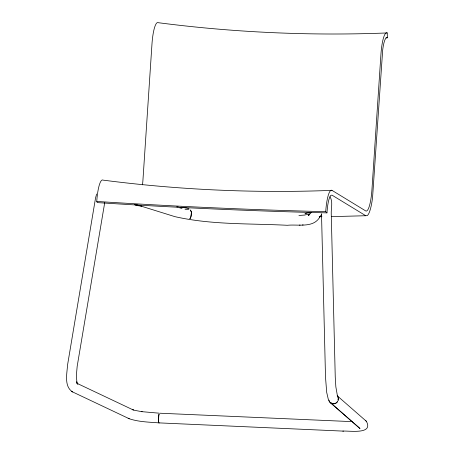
<?xml version="1.0" encoding="UTF-8"?>
<svg xmlns="http://www.w3.org/2000/svg" width="454" height="454" viewBox="0 0 454 454"><rect width="100%" height="100%" fill="white"/><g stroke="black" fill="none" stroke-linecap="round" stroke-linejoin="round"><path stroke-width="0.68" d="M191.457 214.509L191.452 212.126L190.425 209.981L191.412 212.12L190.879 216.938L191.395 214.504M387.222 32.943A24.357 4.829 -87.4 0 0 380.94 54.259L371.951 189.585A24.357 4.829 -87.4 0 1 365.669 210.9L331.993 190.362C255.562 193.364 178.887 189.942 103.03 180.119A24.357 4.829 -87.4 0 0 96.747 201.428L97.264 202.597L116.61 203.812A1422.399 330.762 5.3 0 0 308.135 212.381L326.948 212.875L327.465 207.33A19.499 3.865 -87.4 0 1 331.023 195.265L332.095 195.192L365.776 215.729L367.229 215.633A29.215 5.794 -87.4 0 0 372.558 197.558L382.694 49.912A19.499 3.865 -87.4 0 1 386.252 37.847L387.393 37.767L387.222 32.943A1417.462 1388.985 86.2 0 1 158.259 22.7A24.357 4.829 -87.4 0 0 151.977 44.015L142.993 179.341A24.357 4.829 -87.4 0 1 142.494 184.846M104.726 202.575L77.18 366.299L76.346 375.645L76.964 382.818L76.692 381.842L77.447 383.959M96.64 194.034L95.55 197.916L67.578 364.863C67.039 373.477 63.798 386.473 72.663 391.967M311.03 212.33L308.482 215.656L309.27 214.68M321.597 214.572L319.417 217.262L320.201 216.28C314.117 228.544 298.21 224.1 287.314 225.286C249.882 223.345 211.643 225.014 174.869 216.637L135.945 204.516M337.521 401.608L336.675 402.567A4.863 4.744 -36.5 0 1 333.168 403.799L330.206 402.511M337.521 401.62L336.675 402.562A4.875 4.682 -28.7 0 1 333.151 403.776C331.074 403.668 329.195 402.108 328.81 400.048A4.875 4.75 -36.5 0 0 329.865 402.199L360.011 428.548L330.807 403.033M308.311 214.543L309.793 214.197M305.287 215.003L298.925 215.474M299.39 225.122L300.105 225.082M302.324 224.963L303.159 224.912M365.776 215.729L331.534 216.632M319.196 216.745L321.937 216.734M351.827 421.624L160.018 413.225M338.275 397.993A4.875 4.75 -36.5 0 0 337.191 395.78L366.355 421.272C373.852 434.881 348.888 430.574 342.815 431.101M343.519 431.13L159.031 422.884C149.077 422.106 138.793 421.948 129.254 418.753L71.562 391.444M158.667 422.861L159.377 422.89M159.309 413.197L141.393 411.625L142.091 411.721L134.236 410.246L132.273 409.491L133.368 410.013L76.959 383.312A4.863 4.636 -52.8 0 1 77.872 384.112L77.844 384.084A4.869 4.585 -43 0 0 76.942 383.295M141.716 206.144L136.087 205.452L134.282 204.357M179.756 207.898L181.992 208.414M128.159 418.23L129.254 418.753M365.408 420.444L366.355 421.272M96.747 201.428A1417.462 329.61 5.3 0 0 325.705 211.672L326.948 212.875M338.309 398.062L338.099 400.507L338.275 397.993A4.875 4.682 -28.7 0 0 337.248 395.888M330.018 196.82C333.168 201.82 330.966 208.346 331.25 213.885L335.245 376.968L335.846 386.797L337.577 396.722M328.407 399.775L326.704 392.404L325.512 377.28L321.506 213.675M387.393 37.767A1422.149 1393.581 86.2 0 1 385.974 37.824M325.711 211.672A24.357 4.829 -87.4 0 1 331.993 190.362M185.033 209.271A8.745 0.846 6.5 0 0 188.762 209.237L189.063 208.829L187.082 208.216A8.745 0.846 6.5 0 0 181.118 207.251M176.708 206.837A8.745 0.846 6.5 0 1 178.308 206.956M306.484 213.187A8.853 1.022 1.1 0 1 310.996 212.875M308.243 214.572A8.705 1.004 1.1 0 1 306.484 213.187M190.771 217.216L189.914 218.766L190.771 217.216M159.042 414.224L159.002 414.224A4.869 0.34 -86.6 0 0 158.548 421.062L158.588 421.057A4.863 1.271 -87.9 0 1 159.042 414.224M158.599 421.942L158.554 421.652L158.599 421.942"/></g></svg>
